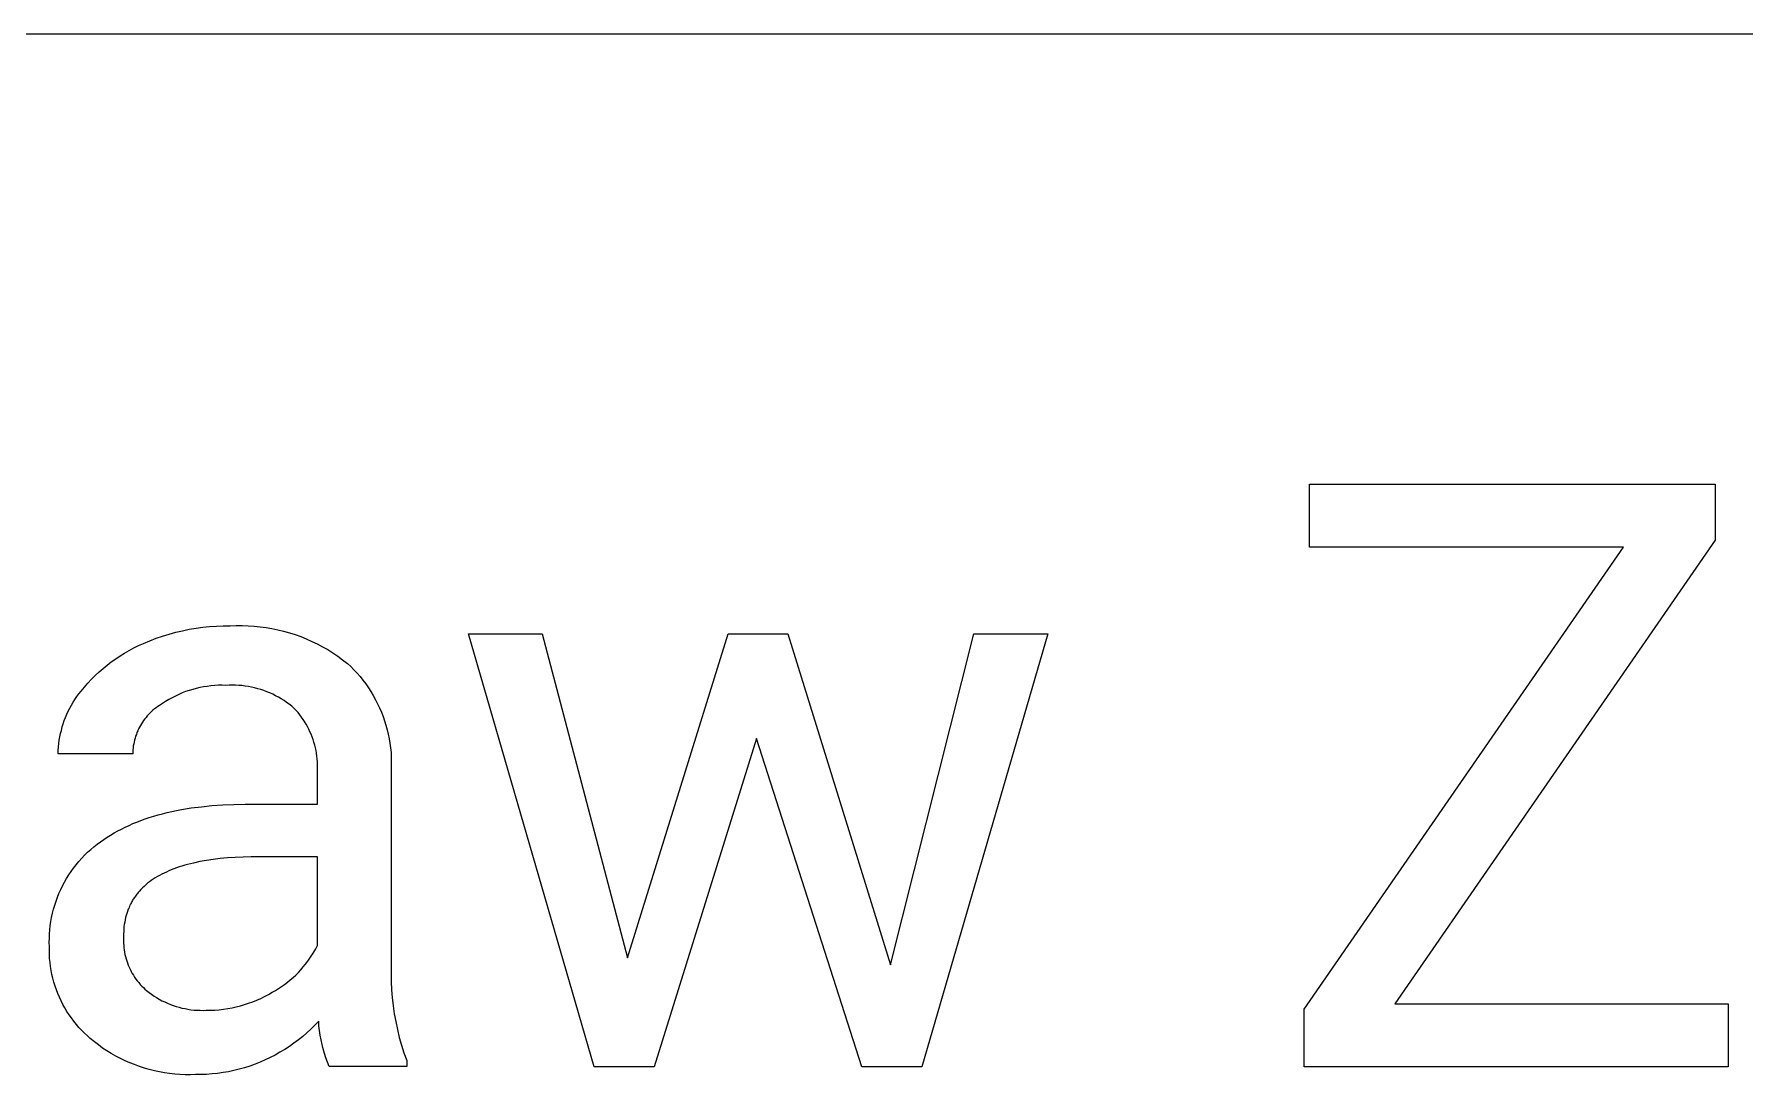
# Model space of a CAD drawing. Header units: millimetres. Extents: x 0 to 4030, y 0 to 2816.
# Drawn here: x 3095.5 to 3207.6, y 382.4 to 450.5 of the extents above; entities that cross this region are included whole.
import ezdxf

# ---------------------------------------------------------------- set-up
doc = ezdxf.new("R2010")
doc.units = ezdxf.units.MM
doc.header["$MEASUREMENT"] = 0
doc.layers.add('Domyślny', color=7, linetype='Continuous', true_color=0x000000)

msp = doc.modelspace()

# ---------------------------------------------------------------- linework, layer by layer
at = {"layer": 'Domyślny', "color": 18, "lineweight": 15, "true_color": 0x000000}
for p, q in [((4026.42, 450.53), (2507.18, 450.53)), ((3179.07, 416.94), (3179.07, 421.06)), ((3179.07, 421.06), (3205.67, 421.06)), ((3205.67, 421.06), (3205.67, 417.39)), ((3205.67, 417.39), (3184.68, 387.01)), ((3178.74, 386.67), (3199.65, 416.94)), ((3199.65, 416.94), (3179.07, 416.94)), ((3104.79, 411.36), (3105.22, 411.46)), ((3105.22, 411.46), (3105.66, 411.55)), ((3105.66, 411.55), (3106.11, 411.63)), ((3106.11, 411.63), (3106.55, 411.69)), ((3106.55, 411.69), (3107, 411.73)), ((3107, 411.73), (3107.45, 411.76)), ((3107.45, 411.76), (3107.9, 411.78)), ((3107.9, 411.78), (3108.35, 411.78)), ((3108.35, 411.78), (3108.74, 411.79)), ((3108.74, 411.79), (3109.14, 411.8)), ((3109.14, 411.8), (3109.53, 411.78)), ((3109.53, 411.78), (3109.92, 411.76)), ((3109.92, 411.76), (3110.31, 411.72)), ((3110.31, 411.72), (3110.7, 411.67)), ((3110.7, 411.67), (3111.09, 411.6)), ((3111.09, 411.6), (3111.47, 411.52)), ((3111.47, 411.52), (3111.85, 411.43)), ((3111.85, 411.43), (3112.23, 411.32)), ((3101.73, 410.17), (3102.03, 410.33)), ((3102.03, 410.33), (3102.34, 410.48)), ((3102.34, 410.48), (3102.66, 410.63)), ((3102.66, 410.63), (3103.08, 410.8)), ((3103.08, 410.8), (3103.5, 410.96)), ((3103.5, 410.96), (3103.92, 411.11)), ((3103.92, 411.11), (3104.35, 411.24)), ((3104.35, 411.24), (3104.79, 411.36)), ((3112.23, 411.32), (3112.6, 411.2)), ((3112.6, 411.2), (3112.97, 411.07)), ((3112.97, 411.07), (3113.34, 410.92)), ((3113.34, 410.92), (3113.7, 410.76)), ((3113.7, 410.76), (3114.05, 410.59)), ((3114.05, 410.59), (3114.4, 410.41)), ((3114.4, 410.41), (3114.74, 410.22)), ((3132.21, 382.89), (3123.97, 411.25)), ((3123.97, 411.25), (3128.8, 411.25)), ((3128.8, 411.25), (3134.38, 390.02)), ((3134.38, 390.02), (3140.99, 411.25)), ((3140.99, 411.25), (3144.89, 411.25)), ((3144.89, 411.25), (3151.63, 389.58)), ((3151.63, 389.58), (3157.08, 411.25)), ((3161.94, 411.25), (3153.67, 382.89)), ((3157.08, 411.25), (3161.94, 411.25)), ((3100.02, 408.99), (3100.29, 409.21)), ((3100.29, 409.21), (3100.56, 409.42)), ((3100.56, 409.42), (3100.85, 409.62)), ((3100.85, 409.62), (3101.13, 409.81)), ((3101.13, 409.81), (3101.43, 409.99)), ((3101.43, 409.99), (3101.73, 410.17)), ((3114.74, 410.22), (3115.07, 410.01)), ((3115.07, 410.01), (3115.4, 409.79)), ((3115.4, 409.79), (3115.72, 409.56)), ((3115.72, 409.56), (3116.03, 409.32)), ((3116.03, 409.32), (3116.25, 409.12)), ((3099.03, 408.03), (3099.26, 408.28)), ((3099.26, 408.28), (3099.51, 408.52)), ((3099.51, 408.52), (3099.76, 408.76)), ((3099.76, 408.76), (3100.02, 408.99)), ((3116.25, 409.12), (3116.46, 408.9)), ((3116.46, 408.9), (3116.67, 408.68)), ((3116.67, 408.68), (3116.86, 408.45)), ((3116.86, 408.45), (3117.05, 408.21)), ((3117.05, 408.21), (3117.23, 407.97)), ((3098.07, 406.77), (3098.18, 406.96)), ((3098.18, 406.96), (3098.31, 407.14)), ((3098.31, 407.14), (3098.44, 407.32)), ((3098.44, 407.32), (3098.58, 407.5)), ((3098.58, 407.5), (3098.8, 407.77)), ((3098.8, 407.77), (3099.03, 408.03)), ((3104.32, 406.95), (3104.11, 406.83)), ((3104.54, 407.07), (3104.32, 406.95)), ((3104.76, 407.18), (3104.54, 407.07)), ((3104.98, 407.28), (3104.76, 407.18)), ((3105.2, 407.38), (3104.98, 407.28)), ((3105.43, 407.47), (3105.2, 407.38)), ((3105.66, 407.54), (3105.43, 407.47)), ((3105.9, 407.61), (3105.66, 407.54)), ((3106.13, 407.68), (3105.9, 407.61)), ((3106.37, 407.73), (3106.13, 407.68)), ((3106.61, 407.78), (3106.37, 407.73)), ((3106.85, 407.81), (3106.61, 407.78)), ((3107.09, 407.84), (3106.85, 407.81)), ((3107.34, 407.86), (3107.09, 407.84)), ((3107.58, 407.88), (3107.34, 407.86)), ((3107.82, 407.88), (3107.58, 407.88)), ((3108.07, 407.87), (3107.82, 407.88)), ((3108.28, 407.89), (3108.07, 407.87)), ((3108.49, 407.89), (3108.28, 407.89)), ((3108.7, 407.89), (3108.49, 407.89)), ((3108.91, 407.87), (3108.7, 407.89)), ((3109.12, 407.86), (3108.91, 407.87)), ((3109.33, 407.83), (3109.12, 407.86)), ((3109.54, 407.8), (3109.33, 407.83)), ((3109.75, 407.76), (3109.54, 407.8)), ((3109.95, 407.71), (3109.75, 407.76)), ((3110.16, 407.66), (3109.95, 407.71)), ((3110.36, 407.6), (3110.16, 407.66)), ((3110.56, 407.53), (3110.36, 407.6)), ((3110.76, 407.46), (3110.56, 407.53)), ((3110.95, 407.38), (3110.76, 407.46)), ((3111.14, 407.29), (3110.95, 407.38)), ((3111.33, 407.2), (3111.14, 407.29)), ((3111.52, 407.1), (3111.33, 407.2)), ((3111.7, 406.99), (3111.52, 407.1)), ((3111.88, 406.88), (3111.7, 406.99)), ((3117.23, 407.97), (3117.41, 407.72)), ((3117.41, 407.72), (3117.57, 407.47)), ((3117.57, 407.47), (3117.73, 407.21)), ((3117.73, 407.21), (3117.88, 406.94)), ((3117.88, 406.94), (3118.01, 406.67)), ((3097.56, 405.78), (3097.65, 405.98)), ((3097.65, 405.98), (3097.74, 406.19)), ((3097.74, 406.19), (3097.84, 406.39)), ((3097.84, 406.39), (3097.95, 406.58)), ((3097.95, 406.58), (3098.07, 406.77)), ((3102.92, 405.88), (3102.84, 405.78)), ((3103.01, 405.98), (3102.92, 405.88)), ((3103.1, 406.07), (3103.01, 405.98)), ((3103.2, 406.16), (3103.1, 406.07)), ((3103.29, 406.25), (3103.2, 406.16)), ((3103.39, 406.33), (3103.29, 406.25)), ((3103.49, 406.41), (3103.39, 406.33)), ((3103.6, 406.49), (3103.49, 406.41)), ((3103.71, 406.56), (3103.6, 406.49)), ((3103.91, 406.7), (3103.71, 406.56)), ((3104.11, 406.83), (3103.91, 406.7)), ((3112.05, 406.76), (3111.88, 406.88)), ((3112.22, 406.64), (3112.05, 406.76)), ((3112.39, 406.51), (3112.22, 406.64)), ((3112.55, 406.37), (3112.39, 406.51)), ((3112.68, 406.24), (3112.55, 406.37)), ((3112.8, 406.09), (3112.68, 406.24)), ((3112.91, 405.95), (3112.8, 406.09)), ((3113.03, 405.8), (3112.91, 405.95)), ((3113.13, 405.65), (3113.03, 405.8)), ((3118.01, 406.67), (3118.14, 406.4)), ((3118.14, 406.4), (3118.26, 406.12)), ((3118.26, 406.12), (3118.37, 405.84)), ((3118.37, 405.84), (3118.47, 405.55)), ((3097.19, 404.5), (3097.23, 404.72)), ((3097.23, 404.72), (3097.29, 404.93)), ((3097.29, 404.93), (3097.34, 405.15)), ((3097.34, 405.15), (3097.41, 405.36)), ((3097.41, 405.36), (3097.48, 405.57)), ((3097.48, 405.57), (3097.56, 405.78)), ((3102.24, 404.78), (3102.2, 404.66)), ((3102.29, 404.9), (3102.24, 404.78)), ((3102.35, 405.02), (3102.29, 404.9)), ((3102.41, 405.14), (3102.35, 405.02)), ((3102.47, 405.25), (3102.41, 405.14)), ((3102.54, 405.36), (3102.47, 405.25)), ((3102.61, 405.47), (3102.54, 405.36)), ((3102.68, 405.58), (3102.61, 405.47)), ((3102.76, 405.68), (3102.68, 405.58)), ((3102.84, 405.78), (3102.76, 405.68)), ((3113.23, 405.5), (3113.13, 405.65)), ((3113.33, 405.34), (3113.23, 405.5)), ((3113.42, 405.18), (3113.33, 405.34)), ((3113.5, 405.01), (3113.42, 405.18)), ((3113.58, 404.84), (3113.5, 405.01)), ((3113.66, 404.67), (3113.58, 404.84)), ((3118.47, 405.55), (3118.56, 405.26)), ((3118.56, 405.26), (3118.64, 404.97)), ((3118.64, 404.97), (3118.71, 404.68)), ((3118.71, 404.68), (3118.77, 404.38)), ((3097.08, 403.61), (3097.1, 403.84)), ((3097.08, 403.39), (3097.08, 403.61)), ((3097.1, 403.84), (3097.12, 404.06)), ((3097.12, 404.06), (3097.15, 404.28)), ((3097.15, 404.28), (3097.19, 404.5)), ((3101.99, 403.78), (3101.97, 403.65)), ((3101.97, 403.65), (3101.97, 403.52)), ((3102, 403.91), (3101.99, 403.78)), ((3102.03, 404.04), (3102, 403.91)), ((3102.05, 404.16), (3102.03, 404.04)), ((3102.08, 404.29), (3102.05, 404.16)), ((3102.12, 404.42), (3102.08, 404.29)), ((3102.15, 404.54), (3102.12, 404.42)), ((3102.2, 404.66), (3102.15, 404.54)), ((3113.73, 404.5), (3113.66, 404.67)), ((3113.79, 404.33), (3113.73, 404.5)), ((3113.84, 404.15), (3113.79, 404.33)), ((3113.89, 403.97), (3113.84, 404.15)), ((3113.94, 403.79), (3113.89, 403.97)), ((3113.98, 403.61), (3113.94, 403.79)), ((3114.01, 403.43), (3113.98, 403.61)), ((3118.77, 404.38), (3118.82, 404.08)), ((3118.82, 404.08), (3118.86, 403.78)), ((3118.86, 403.78), (3118.89, 403.48)), ((3142.85, 404.39), (3136.14, 382.89)), ((3149.74, 382.89), (3142.85, 404.39)), ((3101.96, 403.39), (3097.08, 403.39)), ((3101.97, 403.52), (3101.96, 403.39)), ((3114.03, 403.24), (3114.01, 403.43)), ((3114.05, 403.06), (3114.03, 403.24)), ((3114.07, 402.87), (3114.05, 403.06)), ((3114.07, 402.69), (3114.07, 402.87)), ((3114.07, 402.5), (3114.07, 402.69)), ((3114.07, 402.32), (3114.07, 402.5)), ((3118.89, 403.48), (3118.91, 403.18)), ((3118.91, 403.18), (3118.91, 402.88)), ((3118.91, 402.88), (3118.91, 402.57)), ((3118.91, 402.57), (3118.91, 389.53)), ((3114.07, 400.09), (3114.07, 402.32)), ((3102.5, 399.03), (3102.78, 399.13)), ((3102.78, 399.13), (3103.05, 399.22)), ((3103.05, 399.22), (3103.34, 399.31)), ((3103.34, 399.31), (3103.63, 399.39)), ((3103.63, 399.39), (3103.92, 399.47)), ((3103.92, 399.47), (3104.22, 399.55)), ((3104.22, 399.55), (3104.52, 399.62)), ((3104.52, 399.62), (3104.83, 399.68)), ((3104.83, 399.68), (3105.15, 399.74)), ((3105.15, 399.74), (3105.8, 399.85)), ((3105.8, 399.85), (3106.46, 399.93)), ((3106.46, 399.93), (3107.15, 400)), ((3107.15, 400), (3107.86, 400.05)), ((3107.86, 400.05), (3108.59, 400.08)), ((3108.59, 400.08), (3109.34, 400.09)), ((3109.34, 400.09), (3114.07, 400.09)), ((3100.29, 397.93), (3100.51, 398.07)), ((3100.51, 398.07), (3100.74, 398.21)), ((3100.74, 398.21), (3100.98, 398.34)), ((3100.98, 398.34), (3101.22, 398.46)), ((3101.22, 398.46), (3101.47, 398.59)), ((3101.47, 398.59), (3101.72, 398.7)), ((3101.72, 398.7), (3101.97, 398.82)), ((3101.97, 398.82), (3102.24, 398.92)), ((3102.24, 398.92), (3102.5, 399.03)), ((3098.81, 396.75), (3099.01, 396.94)), ((3099.01, 396.94), (3099.21, 397.12)), ((3099.21, 397.12), (3099.42, 397.3)), ((3099.42, 397.3), (3099.63, 397.47)), ((3099.63, 397.47), (3099.86, 397.63)), ((3099.86, 397.63), (3100.07, 397.78)), ((3100.07, 397.78), (3100.29, 397.93)), ((3097.93, 395.69), (3098.09, 395.91)), ((3098.09, 395.91), (3098.26, 396.13)), ((3098.26, 396.13), (3098.44, 396.34)), ((3098.44, 396.34), (3098.62, 396.55)), ((3098.62, 396.55), (3098.81, 396.75)), ((3104.33, 395.72), (3104.17, 395.65)), ((3104.49, 395.79), (3104.33, 395.72)), ((3104.66, 395.86), (3104.49, 395.79)), ((3104.83, 395.92), (3104.66, 395.86)), ((3105.01, 395.98), (3104.83, 395.92)), ((3105.19, 396.04), (3105.01, 395.98)), ((3105.37, 396.09), (3105.19, 396.04)), ((3105.56, 396.14), (3105.37, 396.09)), ((3105.76, 396.19), (3105.56, 396.14)), ((3105.95, 396.24), (3105.76, 396.19)), ((3106.36, 396.33), (3105.95, 396.24)), ((3106.79, 396.4), (3106.36, 396.33)), ((3107.23, 396.47), (3106.79, 396.4)), ((3107.7, 396.53), (3107.23, 396.47)), ((3108.18, 396.57), (3107.7, 396.53)), ((3108.67, 396.61), (3108.18, 396.57)), ((3109.19, 396.63), (3108.67, 396.61)), ((3109.72, 396.65), (3109.19, 396.63)), ((3110.27, 396.65), (3109.72, 396.65)), ((3114.07, 396.65), (3110.27, 396.65)), ((3114.07, 390.83), (3114.07, 396.65)), ((3097.25, 394.5), (3097.37, 394.75)), ((3097.37, 394.75), (3097.49, 394.99)), ((3097.49, 394.99), (3097.63, 395.23)), ((3097.63, 395.23), (3097.78, 395.46)), ((3097.78, 395.46), (3097.93, 395.69)), ((3102.61, 394.61), (3102.5, 394.51)), ((3102.71, 394.71), (3102.61, 394.61)), ((3102.82, 394.81), (3102.71, 394.71)), ((3102.94, 394.91), (3102.82, 394.81)), ((3103.06, 395), (3102.94, 394.91)), ((3103.18, 395.09), (3103.06, 395)), ((3103.31, 395.18), (3103.18, 395.09)), ((3103.44, 395.26), (3103.31, 395.18)), ((3103.58, 395.35), (3103.44, 395.26)), ((3103.72, 395.43), (3103.58, 395.35)), ((3103.87, 395.51), (3103.72, 395.43)), ((3104.02, 395.58), (3103.87, 395.51)), ((3104.17, 395.65), (3104.02, 395.58)), ((3096.77, 393.21), (3096.85, 393.48)), ((3096.85, 393.48), (3096.94, 393.74)), ((3096.94, 393.74), (3097.03, 394)), ((3097.03, 394), (3097.13, 394.25)), ((3097.13, 394.25), (3097.25, 394.5)), ((3101.78, 393.47), (3101.75, 393.4)), ((3101.81, 393.53), (3101.78, 393.47)), ((3101.85, 393.59), (3101.81, 393.53)), ((3101.88, 393.65), (3101.85, 393.59)), ((3101.91, 393.72), (3101.88, 393.65)), ((3101.95, 393.78), (3101.91, 393.72)), ((3101.98, 393.84), (3101.95, 393.78)), ((3102.02, 393.9), (3101.98, 393.84)), ((3102.06, 393.96), (3102.02, 393.9)), ((3102.1, 394.01), (3102.06, 393.96)), ((3102.14, 394.07), (3102.1, 394.01)), ((3102.18, 394.13), (3102.14, 394.07)), ((3102.23, 394.19), (3102.18, 394.13)), ((3102.27, 394.24), (3102.23, 394.19)), ((3102.31, 394.3), (3102.27, 394.24)), ((3102.41, 394.4), (3102.31, 394.3)), ((3102.5, 394.51), (3102.41, 394.4)), ((3096.56, 392.13), (3096.6, 392.41)), ((3096.6, 392.41), (3096.65, 392.68)), ((3096.65, 392.68), (3096.71, 392.95)), ((3096.71, 392.95), (3096.77, 393.21)), ((3101.44, 392.37), (3101.41, 392.22)), ((3101.46, 392.51), (3101.44, 392.37)), ((3101.5, 392.66), (3101.46, 392.51)), ((3101.53, 392.8), (3101.5, 392.66)), ((3101.57, 392.94), (3101.53, 392.8)), ((3101.62, 393.07), (3101.57, 392.94)), ((3101.67, 393.21), (3101.62, 393.07)), ((3101.7, 393.27), (3101.67, 393.21)), ((3101.72, 393.34), (3101.7, 393.27)), ((3101.75, 393.4), (3101.72, 393.34)), ((3096.49, 391.04), (3096.5, 391.31)), ((3096.5, 391.31), (3096.51, 391.59)), ((3096.51, 391.59), (3096.53, 391.86)), ((3096.53, 391.86), (3096.56, 392.13)), ((3101.36, 391.43), (3101.35, 391.29)), ((3101.35, 391.29), (3101.35, 391.14)), ((3101.37, 391.75), (3101.36, 391.6)), ((3101.36, 391.6), (3101.36, 391.43)), ((3101.38, 391.91), (3101.37, 391.75)), ((3101.39, 392.07), (3101.38, 391.91)), ((3101.41, 392.22), (3101.39, 392.07)), ((3096.5, 390.76), (3096.49, 391.04)), ((3096.5, 390.5), (3096.5, 390.76)), ((3096.51, 390.24), (3096.5, 390.5)), ((3096.52, 389.98), (3096.51, 390.24)), ((3101.35, 391.14), (3101.36, 390.99)), ((3101.36, 390.99), (3101.37, 390.84)), ((3101.37, 390.84), (3101.38, 390.69)), ((3101.38, 390.69), (3101.4, 390.55)), ((3101.4, 390.55), (3101.42, 390.4)), ((3101.42, 390.4), (3101.45, 390.25)), ((3101.45, 390.25), (3101.49, 390.11)), ((3101.49, 390.11), (3101.53, 389.97)), ((3113.58, 390), (3113.71, 390.2)), ((3113.71, 390.2), (3113.84, 390.41)), ((3113.84, 390.41), (3113.96, 390.62)), ((3113.96, 390.62), (3114.07, 390.83)), ((3096.55, 389.72), (3096.52, 389.98)), ((3096.58, 389.46), (3096.55, 389.72)), ((3096.62, 389.2), (3096.58, 389.46)), ((3096.67, 388.94), (3096.62, 389.2)), ((3101.53, 389.97), (3101.57, 389.83)), ((3101.57, 389.83), (3101.62, 389.69)), ((3101.62, 389.69), (3101.67, 389.55)), ((3101.67, 389.55), (3101.73, 389.41)), ((3101.73, 389.41), (3101.79, 389.28)), ((3101.79, 389.28), (3101.86, 389.14)), ((3101.86, 389.14), (3101.93, 389.01)), ((3101.93, 389.01), (3102.01, 388.89)), ((3112.65, 388.9), (3112.82, 389.07)), ((3112.82, 389.07), (3112.98, 389.25)), ((3112.98, 389.25), (3113.14, 389.43)), ((3113.14, 389.43), (3113.29, 389.62)), ((3113.29, 389.62), (3113.44, 389.81)), ((3113.44, 389.81), (3113.58, 390)), ((3118.91, 389.53), (3118.9, 389)), ((3118.9, 389), (3118.91, 388.47)), ((3096.73, 388.69), (3096.67, 388.94)), ((3096.8, 388.43), (3096.73, 388.69)), ((3096.88, 388.18), (3096.8, 388.43)), ((3096.97, 387.93), (3096.88, 388.18)), ((3097.06, 387.69), (3096.97, 387.93)), ((3102.01, 388.89), (3102.09, 388.76)), ((3102.09, 388.76), (3102.17, 388.64)), ((3102.17, 388.64), (3102.26, 388.52)), ((3102.26, 388.52), (3102.36, 388.41)), ((3102.36, 388.41), (3102.45, 388.29)), ((3102.45, 388.29), (3102.55, 388.18)), ((3102.55, 388.18), (3102.66, 388.08)), ((3102.66, 388.08), (3102.76, 387.98)), ((3102.76, 387.98), (3102.87, 387.88)), ((3102.87, 387.88), (3103.03, 387.75)), ((3111.1, 387.77), (3111.31, 387.89)), ((3111.31, 387.89), (3111.52, 388.01)), ((3111.52, 388.01), (3111.72, 388.15)), ((3111.72, 388.15), (3111.91, 388.29)), ((3111.91, 388.29), (3112.1, 388.43)), ((3112.1, 388.43), (3112.29, 388.58)), ((3112.29, 388.58), (3112.47, 388.74)), ((3112.47, 388.74), (3112.65, 388.9)), ((3118.91, 388.47), (3118.93, 387.94)), ((3118.93, 387.94), (3118.97, 387.42)), ((3097.16, 387.45), (3097.06, 387.69)), ((3097.27, 387.21), (3097.16, 387.45)), ((3097.39, 386.98), (3097.27, 387.21)), ((3097.52, 386.75), (3097.39, 386.98)), ((3097.65, 386.52), (3097.52, 386.75)), ((3103.03, 387.75), (3103.19, 387.64)), ((3103.19, 387.64), (3103.36, 387.52)), ((3103.36, 387.52), (3103.53, 387.42)), ((3103.53, 387.42), (3103.7, 387.32)), ((3103.7, 387.32), (3103.88, 387.22)), ((3103.88, 387.22), (3104.06, 387.14)), ((3104.06, 387.14), (3104.24, 387.05)), ((3104.24, 387.05), (3104.43, 386.98)), ((3104.43, 386.98), (3104.61, 386.91)), ((3104.61, 386.91), (3104.81, 386.85)), ((3104.81, 386.85), (3105, 386.79)), ((3105, 386.79), (3105.19, 386.74)), ((3105.19, 386.74), (3105.39, 386.7)), ((3108.19, 386.71), (3108.47, 386.76)), ((3108.47, 386.76), (3108.75, 386.82)), ((3108.75, 386.82), (3109.02, 386.89)), ((3109.02, 386.89), (3109.29, 386.97)), ((3109.29, 386.97), (3109.56, 387.06)), ((3109.56, 387.06), (3109.83, 387.15)), ((3109.83, 387.15), (3110.09, 387.26)), ((3110.09, 387.26), (3110.35, 387.37)), ((3110.35, 387.37), (3110.6, 387.5)), ((3110.6, 387.5), (3110.86, 387.63)), ((3110.86, 387.63), (3111.1, 387.77)), ((3118.97, 387.42), (3119.03, 386.89)), ((3119.03, 386.89), (3119.1, 386.37)), ((3184.68, 387.01), (3206.52, 387.01)), ((3206.52, 387.01), (3206.52, 382.89)), ((3097.8, 386.3), (3097.65, 386.52)), ((3097.95, 386.09), (3097.8, 386.3)), ((3098.1, 385.88), (3097.95, 386.09)), ((3098.27, 385.67), (3098.1, 385.88)), ((3098.44, 385.47), (3098.27, 385.67)), ((3105.39, 386.7), (3105.58, 386.66)), ((3105.58, 386.66), (3105.78, 386.63)), ((3105.78, 386.63), (3105.98, 386.61)), ((3105.98, 386.61), (3106.18, 386.59)), ((3106.18, 386.59), (3106.38, 386.59)), ((3106.38, 386.59), (3106.58, 386.58)), ((3106.58, 386.58), (3106.78, 386.59)), ((3106.78, 386.59), (3107.06, 386.59)), ((3107.06, 386.59), (3107.35, 386.61)), ((3107.35, 386.61), (3107.63, 386.63)), ((3107.63, 386.63), (3107.91, 386.66)), ((3107.91, 386.66), (3108.19, 386.71)), ((3114.15, 385.88), (3113.9, 385.61)), ((3114.17, 385.57), (3114.15, 385.88)), ((3119.1, 386.37), (3119.2, 385.85)), ((3119.2, 385.85), (3119.31, 385.33)), ((3178.74, 382.89), (3178.74, 386.67)), ((3098.61, 385.28), (3098.44, 385.47)), ((3098.8, 385.09), (3098.61, 385.28)), ((3098.99, 384.91), (3098.8, 385.09)), ((3099.18, 384.74), (3098.99, 384.91)), ((3099.45, 384.52), (3099.18, 384.74)), ((3099.72, 384.32), (3099.45, 384.52)), ((3112.82, 384.65), (3112.53, 384.43)), ((3113.1, 384.88), (3112.82, 384.65)), ((3113.37, 385.11), (3113.1, 384.88)), ((3113.64, 385.36), (3113.37, 385.11)), ((3113.9, 385.61), (3113.64, 385.36)), ((3114.21, 385.27), (3114.17, 385.57)), ((3114.25, 384.96), (3114.21, 385.27)), ((3114.31, 384.66), (3114.25, 384.96)), ((3114.37, 384.36), (3114.31, 384.66)), ((3119.31, 385.33), (3119.43, 384.82)), ((3119.43, 384.82), (3119.58, 384.31)), ((3099.99, 384.12), (3099.72, 384.32)), ((3100.27, 383.94), (3099.99, 384.12)), ((3100.56, 383.76), (3100.27, 383.94)), ((3100.86, 383.59), (3100.56, 383.76)), ((3101.16, 383.43), (3100.86, 383.59)), ((3101.46, 383.29), (3101.16, 383.43)), ((3110.98, 383.49), (3110.65, 383.34)), ((3111.3, 383.66), (3110.98, 383.49)), ((3111.61, 383.84), (3111.3, 383.66)), ((3111.93, 384.03), (3111.61, 383.84)), ((3112.23, 384.22), (3111.93, 384.03)), ((3112.53, 384.43), (3112.23, 384.22)), ((3114.45, 384.06), (3114.37, 384.36)), ((3114.53, 383.77), (3114.45, 384.06)), ((3114.62, 383.47), (3114.53, 383.77)), ((3114.72, 383.19), (3114.62, 383.47)), ((3119.58, 384.31), (3119.74, 383.81)), ((3119.74, 383.81), (3119.92, 383.31)), ((3101.77, 383.15), (3101.46, 383.29)), ((3102.09, 383.03), (3101.77, 383.15)), ((3102.41, 382.91), (3102.09, 383.03)), ((3102.73, 382.81), (3102.41, 382.91)), ((3103.05, 382.71), (3102.73, 382.81)), ((3103.38, 382.63), (3103.05, 382.71)), ((3103.71, 382.56), (3103.38, 382.63)), ((3104.04, 382.5), (3103.71, 382.56)), ((3104.38, 382.45), (3104.04, 382.5)), ((3104.72, 382.41), (3104.38, 382.45)), ((3105.05, 382.39), (3104.72, 382.41)), ((3105.39, 382.37), (3105.05, 382.39)), ((3105.73, 382.37), (3105.39, 382.37)), ((3106.07, 382.38), (3105.73, 382.37)), ((3106.43, 382.38), (3106.07, 382.38)), ((3106.79, 382.39), (3106.43, 382.38)), ((3107.16, 382.42), (3106.79, 382.39)), ((3107.52, 382.46), (3107.16, 382.42)), ((3107.88, 382.51), (3107.52, 382.46)), ((3108.23, 382.57), (3107.88, 382.51)), ((3108.59, 382.65), (3108.23, 382.57)), ((3108.94, 382.73), (3108.59, 382.65)), ((3109.29, 382.83), (3108.94, 382.73)), ((3109.64, 382.94), (3109.29, 382.83)), ((3109.98, 383.06), (3109.64, 382.94)), ((3110.31, 383.19), (3109.98, 383.06)), ((3110.65, 383.34), (3110.31, 383.19)), ((3114.83, 382.9), (3114.72, 383.19)), ((3119.92, 382.9), (3114.83, 382.9)), ((3119.92, 383.31), (3119.92, 382.9)), ((3136.14, 382.89), (3132.21, 382.89)), ((3153.67, 382.89), (3149.74, 382.89)), ((3206.52, 382.89), (3178.74, 382.89))]:
    msp.add_line(p, q, dxfattribs=at)

doc.saveas('drawing.dxf')
